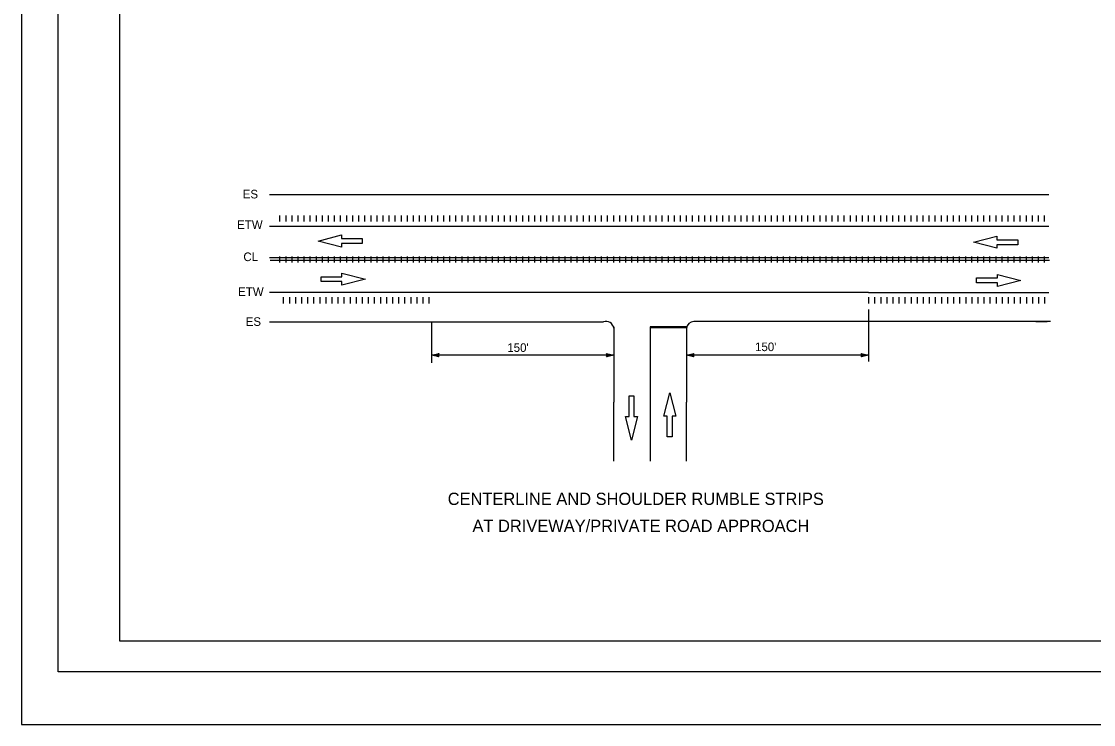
# Model space of a CAD drawing. Extents: x -894 to 866, y -472 to 714.
# Drawn here: x -894 to -21, y -472 to 100 of the extents above; entities that cross this region are included whole.
import ezdxf

# ---------------------------------------------------------------- set-up
doc = ezdxf.new("R2010")
doc.units = 0
for name, color, linetype in [('border_PLOTTING-ELEMENTS', 7, 'Continuous'), ('border_rw_22x34_Cut_Lines', 7, 'Continuous'), ('border_SHEET', 7, 'Continuous'), ('pp_PRESENTATION', 7, 'Continuous'), ('tcd_RUMBLE-STRIP', 7, 'Continuous'), ('tcd_RUMBLE-STRIP-anno', 7, 'Continuous')]:
    doc.layers.add(name, color=color, linetype=linetype)

msp = doc.modelspace()

# ---------------------------------------------------------------- linework, layer by layer
at = {"layer": 'border_PLOTTING-ELEMENTS'}
for points in [[(-894.04, -472.44), (865.96, -472.44), (865.96, 713.56), (-894.04, 713.56)], [(-864.04, 670.56), (835.96, 670.56), (835.96, -429.44), (-864.04, -429.44)]]:
    msp.add_lwpolyline(points, close=True, dxfattribs=at)
at = {"layer": 'border_rw_22x34_Cut_Lines'}
msp.add_lwpolyline([(-864.04, 670.56), (835.96, 670.56), (835.96, -429.44), (-864.04, -429.44)], close=True, dxfattribs=at)
at = {"layer": 'border_SHEET'}
for p, q in [((-814.04, -404.44), (-814.04, 645.56)), ((810.96, -404.44), (-814.04, -404.44))]:
    msp.add_line(p, q, dxfattribs=at)
at = {"layer": 'pp_PRESENTATION'}
for p, q in [((-652.65, -78.75), (-633.52, -73.84)), ((-633.52, -73.84), (-633.52, -76.75)), ((-633.52, -76.75), (-616.65, -76.75)), ((-616.65, -76.75), (-616.65, -78.75)), ((-119.2, -79.74), (-100.07, -74.83)), ((-100.07, -74.83), (-100.07, -77.74)), ((-100.07, -77.74), (-83.19, -77.74)), ((-83.19, -77.74), (-83.19, -79.74)), ((-633.53, -83.66), (-652.65, -78.75)), ((-616.65, -80.75), (-633.53, -80.75)), ((-633.53, -80.75), (-633.53, -83.66)), ((-616.65, -78.75), (-616.65, -80.75)), ((-100.08, -84.65), (-119.2, -79.74)), ((-83.19, -81.74), (-100.08, -81.74)), ((-100.08, -81.74), (-100.08, -84.65)), ((-83.19, -79.74), (-83.19, -81.74)), ((-650.08, -109.84), (-650.08, -107.84)), ((-650.08, -107.84), (-633.2, -107.84)), ((-650.08, -111.84), (-650.08, -109.84)), ((-633.21, -111.84), (-650.08, -111.84)), ((-614.08, -109.84), (-633.21, -114.75)), ((-633.21, -114.75), (-633.21, -111.84)), ((-633.2, -107.84), (-633.2, -104.93)), ((-633.2, -104.93), (-614.08, -109.84)), ((-116.63, -110.83), (-116.63, -108.83)), ((-116.63, -108.83), (-99.75, -108.83)), ((-116.63, -112.83), (-116.63, -110.83)), ((-99.76, -112.83), (-116.63, -112.83)), ((-80.63, -110.83), (-99.76, -115.74)), ((-99.76, -115.74), (-99.76, -112.83)), ((-99.75, -108.83), (-99.75, -105.92)), ((-99.75, -105.92), (-80.63, -110.83)), ((-399.51, -221.73), (-399.51, -204.86)), ((-399.51, -204.86), (-397.51, -204.86)), ((-397.51, -204.86), (-395.51, -204.86)), ((-395.51, -204.86), (-395.51, -221.74)), ((-371.33, -221.41), (-366.42, -202.29)), ((-366.42, -202.29), (-361.51, -221.42)), ((-397.51, -240.86), (-402.42, -221.73)), ((-402.42, -221.73), (-399.51, -221.73)), ((-392.6, -221.74), (-397.51, -240.86)), ((-395.51, -221.74), (-392.6, -221.74)), ((-368.42, -221.41), (-371.33, -221.41)), ((-368.42, -238.29), (-368.42, -221.41)), ((-364.42, -221.42), (-364.42, -238.29)), ((-361.51, -221.42), (-364.42, -221.42)), ((-366.42, -238.29), (-368.42, -238.29)), ((-364.42, -238.29), (-366.42, -238.29))]:
    msp.add_line(p, q, dxfattribs=at)
at = {"layer": 'tcd_RUMBLE-STRIP'}
for p, q in [((-692.03, -40.97), (-57.79, -40.97)), ((-683.61, -62.84), (-683.61, -57.9)), ((-678.67, -62.84), (-678.67, -57.9)), ((-673.74, -62.84), (-673.74, -57.9)), ((-668.8, -62.84), (-668.8, -57.9)), ((-663.86, -62.84), (-663.86, -57.9)), ((-658.92, -62.84), (-658.92, -57.9)), ((-653.98, -62.84), (-653.98, -57.9)), ((-649.04, -62.84), (-649.04, -57.9)), ((-644.1, -62.84), (-644.1, -57.9)), ((-639.16, -62.84), (-639.16, -57.9)), ((-634.23, -62.84), (-634.23, -57.9)), ((-629.29, -62.84), (-629.29, -57.9)), ((-624.35, -62.84), (-624.35, -57.9)), ((-619.41, -62.84), (-619.41, -57.9)), ((-614.47, -62.84), (-614.47, -57.9)), ((-609.53, -62.84), (-609.53, -57.9)), ((-604.59, -62.84), (-604.59, -57.9)), ((-599.65, -62.84), (-599.65, -57.9)), ((-594.72, -62.84), (-594.72, -57.9)), ((-589.78, -62.84), (-589.78, -57.9)), ((-584.84, -62.84), (-584.84, -57.9)), ((-579.9, -62.84), (-579.9, -57.9)), ((-574.96, -62.84), (-574.96, -57.9)), ((-570.02, -62.84), (-570.02, -57.9)), ((-565.08, -62.84), (-565.08, -57.9)), ((-560.14, -62.84), (-560.14, -57.9)), ((-555.21, -62.84), (-555.21, -57.9)), ((-550.27, -62.84), (-550.27, -57.9)), ((-545.33, -62.84), (-545.33, -57.9)), ((-540.39, -62.84), (-540.39, -57.9)), ((-535.45, -62.84), (-535.45, -57.9)), ((-530.51, -62.84), (-530.51, -57.9)), ((-525.57, -62.84), (-525.57, -57.9)), ((-520.63, -62.84), (-520.63, -57.9)), ((-515.7, -62.84), (-515.7, -57.9)), ((-510.76, -62.84), (-510.76, -57.9)), ((-505.82, -62.84), (-505.82, -57.9)), ((-500.88, -62.84), (-500.88, -57.9)), ((-495.94, -62.84), (-495.94, -57.9)), ((-491, -62.84), (-491, -57.9)), ((-486.06, -62.84), (-486.06, -57.9)), ((-481.12, -62.84), (-481.12, -57.9)), ((-476.19, -62.84), (-476.19, -57.9)), ((-471.25, -62.84), (-471.25, -57.9)), ((-466.31, -62.84), (-466.31, -57.9)), ((-461.37, -62.84), (-461.37, -57.9)), ((-456.43, -62.84), (-456.43, -57.9)), ((-451.49, -62.84), (-451.49, -57.9)), ((-446.55, -62.84), (-446.55, -57.9)), ((-441.61, -62.84), (-441.61, -57.9)), ((-436.68, -62.84), (-436.68, -57.9)), ((-431.74, -62.84), (-431.74, -57.9)), ((-426.8, -62.84), (-426.8, -57.9)), ((-421.86, -62.84), (-421.86, -57.9)), ((-416.92, -62.84), (-416.92, -57.9)), ((-411.98, -62.84), (-411.98, -57.9)), ((-407.04, -62.84), (-407.04, -57.9)), ((-402.1, -62.84), (-402.1, -57.9)), ((-397.17, -62.84), (-397.17, -57.9)), ((-392.23, -62.84), (-392.23, -57.9)), ((-387.29, -62.84), (-387.29, -57.9)), ((-382.35, -62.84), (-382.35, -57.9)), ((-377.41, -62.84), (-377.41, -57.9)), ((-372.47, -62.84), (-372.47, -57.9)), ((-367.53, -62.84), (-367.53, -57.9)), ((-362.59, -62.84), (-362.59, -57.9)), ((-357.66, -62.84), (-357.66, -57.9)), ((-352.72, -62.84), (-352.72, -57.9)), ((-347.78, -62.84), (-347.78, -57.9)), ((-342.84, -62.84), (-342.84, -57.9)), ((-337.9, -62.84), (-337.9, -57.9)), ((-332.96, -62.84), (-332.96, -57.9)), ((-328.02, -62.84), (-328.02, -57.9)), ((-323.08, -62.84), (-323.08, -57.9)), ((-318.15, -62.84), (-318.15, -57.9)), ((-313.21, -62.84), (-313.21, -57.9)), ((-308.27, -62.84), (-308.27, -57.9)), ((-303.33, -62.84), (-303.33, -57.9)), ((-298.39, -62.84), (-298.39, -57.9)), ((-293.45, -62.84), (-293.45, -57.9)), ((-288.51, -62.84), (-288.51, -57.9)), ((-283.57, -62.84), (-283.57, -57.9)), ((-278.64, -62.84), (-278.64, -57.9)), ((-273.7, -62.84), (-273.7, -57.9)), ((-268.76, -62.84), (-268.76, -57.9)), ((-263.82, -62.84), (-263.82, -57.9)), ((-258.88, -62.84), (-258.88, -57.9)), ((-253.94, -62.84), (-253.94, -57.9)), ((-249, -62.84), (-249, -57.9)), ((-244.06, -62.84), (-244.06, -57.9)), ((-239.13, -62.84), (-239.13, -57.9)), ((-234.19, -62.84), (-234.19, -57.9)), ((-229.25, -62.84), (-229.25, -57.9)), ((-224.31, -62.84), (-224.31, -57.9)), ((-219.37, -62.84), (-219.37, -57.9)), ((-214.43, -62.84), (-214.43, -57.9)), ((-209.49, -62.84), (-209.49, -57.9)), ((-204.55, -62.84), (-204.55, -57.9)), ((-199.62, -62.84), (-199.62, -57.9)), ((-194.68, -62.84), (-194.68, -57.9)), ((-189.74, -62.84), (-189.74, -57.9)), ((-184.8, -62.84), (-184.8, -57.9)), ((-179.86, -62.84), (-179.86, -57.9)), ((-174.92, -62.84), (-174.92, -57.9)), ((-169.98, -62.84), (-169.98, -57.9)), ((-165.04, -62.84), (-165.04, -57.9)), ((-160.11, -62.84), (-160.11, -57.9)), ((-155.17, -62.84), (-155.17, -57.9)), ((-150.23, -62.84), (-150.23, -57.9)), ((-145.29, -62.84), (-145.29, -57.9)), ((-140.35, -62.84), (-140.35, -57.9)), ((-135.41, -62.84), (-135.41, -57.9)), ((-130.47, -62.84), (-130.47, -57.9)), ((-125.53, -62.84), (-125.53, -57.9)), ((-120.6, -62.84), (-120.6, -57.9)), ((-115.66, -62.84), (-115.66, -57.9)), ((-110.72, -62.84), (-110.72, -57.9)), ((-105.78, -62.84), (-105.78, -57.9)), ((-100.84, -62.84), (-100.84, -57.9)), ((-95.9, -62.84), (-95.9, -57.9)), ((-90.96, -62.84), (-90.96, -57.9)), ((-86.02, -62.84), (-86.02, -57.9)), ((-81.09, -62.84), (-81.09, -57.9)), ((-76.15, -62.84), (-76.15, -57.9)), ((-71.21, -62.84), (-71.21, -57.9)), ((-66.27, -62.84), (-66.27, -57.9)), ((-61.33, -62.84), (-61.33, -57.9)), ((-692.03, -66.73), (-57.79, -66.73)), ((-57.79, -92.38), (-692.03, -92.38)), ((-57.41, -94.66), (-691.65, -94.66)), ((-683.61, -96.18), (-683.61, -91.24)), ((-678.67, -96.18), (-678.67, -91.24)), ((-673.74, -96.18), (-673.74, -91.24)), ((-668.8, -96.18), (-668.8, -91.24)), ((-663.86, -96.18), (-663.86, -91.24)), ((-658.92, -96.18), (-658.92, -91.24)), ((-653.98, -96.18), (-653.98, -91.24)), ((-649.04, -96.18), (-649.04, -91.24)), ((-644.1, -96.18), (-644.1, -91.24)), ((-639.16, -96.18), (-639.16, -91.24)), ((-634.23, -96.18), (-634.23, -91.24)), ((-629.29, -96.18), (-629.29, -91.24)), ((-624.35, -96.18), (-624.35, -91.24)), ((-619.41, -96.18), (-619.41, -91.24)), ((-614.47, -96.18), (-614.47, -91.24)), ((-609.53, -96.18), (-609.53, -91.24)), ((-604.59, -96.18), (-604.59, -91.24)), ((-599.65, -96.18), (-599.65, -91.24)), ((-594.72, -96.18), (-594.72, -91.24)), ((-589.78, -96.18), (-589.78, -91.24)), ((-584.84, -96.18), (-584.84, -91.24)), ((-579.9, -96.18), (-579.9, -91.24)), ((-574.96, -96.18), (-574.96, -91.24)), ((-570.02, -96.18), (-570.02, -91.24)), ((-565.08, -96.18), (-565.08, -91.24)), ((-560.14, -96.18), (-560.14, -91.24)), ((-555.21, -96.18), (-555.21, -91.24)), ((-550.27, -96.18), (-550.27, -91.24)), ((-545.33, -96.18), (-545.33, -91.24)), ((-540.39, -96.18), (-540.39, -91.24)), ((-535.45, -96.18), (-535.45, -91.24)), ((-530.51, -96.18), (-530.51, -91.24)), ((-525.57, -96.18), (-525.57, -91.24)), ((-520.63, -96.18), (-520.63, -91.24)), ((-515.7, -96.18), (-515.7, -91.24)), ((-510.76, -96.18), (-510.76, -91.24)), ((-505.82, -96.18), (-505.82, -91.24)), ((-500.88, -96.18), (-500.88, -91.24)), ((-495.94, -96.18), (-495.94, -91.24)), ((-491, -96.18), (-491, -91.24)), ((-486.06, -96.18), (-486.06, -91.24)), ((-481.12, -96.18), (-481.12, -91.24)), ((-476.19, -96.18), (-476.19, -91.24)), ((-471.25, -96.18), (-471.25, -91.24)), ((-466.31, -96.18), (-466.31, -91.24)), ((-461.37, -96.18), (-461.37, -91.24)), ((-456.43, -96.18), (-456.43, -91.24)), ((-451.49, -96.18), (-451.49, -91.24)), ((-446.55, -96.18), (-446.55, -91.24)), ((-441.61, -96.18), (-441.61, -91.24)), ((-436.68, -96.18), (-436.68, -91.24)), ((-431.74, -96.18), (-431.74, -91.24)), ((-426.8, -96.18), (-426.8, -91.24)), ((-421.86, -96.18), (-421.86, -91.24)), ((-416.92, -96.18), (-416.92, -91.24)), ((-411.98, -96.18), (-411.98, -91.24)), ((-407.04, -96.18), (-407.04, -91.24)), ((-402.1, -96.18), (-402.1, -91.24)), ((-397.17, -96.18), (-397.17, -91.24)), ((-392.23, -96.18), (-392.23, -91.24)), ((-387.29, -96.18), (-387.29, -91.24)), ((-382.35, -96.18), (-382.35, -91.24)), ((-377.41, -96.18), (-377.41, -91.24)), ((-372.47, -96.18), (-372.47, -91.24)), ((-367.53, -96.18), (-367.53, -91.24)), ((-362.59, -96.18), (-362.59, -91.24)), ((-357.66, -96.18), (-357.66, -91.24)), ((-352.72, -96.18), (-352.72, -91.24)), ((-347.78, -96.18), (-347.78, -91.24)), ((-342.84, -96.18), (-342.84, -91.24)), ((-337.9, -96.18), (-337.9, -91.24)), ((-332.96, -96.18), (-332.96, -91.24)), ((-328.02, -96.18), (-328.02, -91.24)), ((-323.08, -96.18), (-323.08, -91.24)), ((-318.15, -96.18), (-318.15, -91.24)), ((-313.21, -96.18), (-313.21, -91.24)), ((-308.27, -96.18), (-308.27, -91.24)), ((-303.33, -96.18), (-303.33, -91.24)), ((-298.39, -96.18), (-298.39, -91.24)), ((-293.45, -96.18), (-293.45, -91.24)), ((-288.51, -96.18), (-288.51, -91.24)), ((-283.57, -96.18), (-283.57, -91.24)), ((-278.64, -96.18), (-278.64, -91.24)), ((-273.7, -96.18), (-273.7, -91.24)), ((-268.76, -96.18), (-268.76, -91.24)), ((-263.82, -96.18), (-263.82, -91.24)), ((-258.88, -96.18), (-258.88, -91.24)), ((-253.94, -96.18), (-253.94, -91.24)), ((-249, -96.18), (-249, -91.24)), ((-244.06, -96.18), (-244.06, -91.24)), ((-239.13, -96.18), (-239.13, -91.24)), ((-234.19, -96.18), (-234.19, -91.24)), ((-229.25, -96.18), (-229.25, -91.24)), ((-224.31, -96.18), (-224.31, -91.24)), ((-219.37, -96.18), (-219.37, -91.24)), ((-214.43, -96.18), (-214.43, -91.24)), ((-209.49, -96.18), (-209.49, -91.24)), ((-204.55, -96.18), (-204.55, -91.24)), ((-199.62, -96.18), (-199.62, -91.24)), ((-194.68, -96.18), (-194.68, -91.24)), ((-189.74, -96.18), (-189.74, -91.24)), ((-184.8, -96.18), (-184.8, -91.24)), ((-179.86, -96.18), (-179.86, -91.24)), ((-174.92, -96.18), (-174.92, -91.24)), ((-169.98, -96.18), (-169.98, -91.24)), ((-165.04, -96.18), (-165.04, -91.24)), ((-160.11, -96.18), (-160.11, -91.24)), ((-155.17, -96.18), (-155.17, -91.24)), ((-150.23, -96.18), (-150.23, -91.24)), ((-145.29, -96.18), (-145.29, -91.24)), ((-140.35, -96.18), (-140.35, -91.24)), ((-135.41, -96.18), (-135.41, -91.24)), ((-130.47, -96.18), (-130.47, -91.24)), ((-125.53, -96.18), (-125.53, -91.24)), ((-120.6, -96.18), (-120.6, -91.24)), ((-115.66, -96.18), (-115.66, -91.24)), ((-110.72, -96.18), (-110.72, -91.24)), ((-105.78, -96.18), (-105.78, -91.24)), ((-100.84, -96.18), (-100.84, -91.24)), ((-95.9, -96.18), (-95.9, -91.24)), ((-90.96, -96.18), (-90.96, -91.24)), ((-86.02, -96.18), (-86.02, -91.24)), ((-81.09, -96.18), (-81.09, -91.24)), ((-76.15, -96.18), (-76.15, -91.24)), ((-71.21, -96.18), (-71.21, -91.24)), ((-66.27, -96.18), (-66.27, -91.24)), ((-61.33, -96.18), (-61.33, -91.24)), ((-204.55, -120.69), (-692.03, -120.69)), ((-204.55, -120.69), (-57.79, -120.69)), ((-680.94, -124.58), (-680.94, -129.52)), ((-676, -124.58), (-676, -129.52)), ((-671.06, -124.58), (-671.06, -129.52)), ((-666.12, -124.58), (-666.12, -129.52)), ((-661.18, -124.58), (-661.18, -129.52)), ((-656.24, -124.58), (-656.24, -129.52)), ((-651.3, -124.58), (-651.3, -129.52)), ((-646.36, -124.58), (-646.36, -129.52)), ((-641.43, -124.58), (-641.43, -129.52)), ((-636.49, -124.58), (-636.49, -129.52)), ((-631.55, -124.58), (-631.55, -129.52)), ((-626.61, -124.58), (-626.61, -129.52)), ((-621.67, -124.58), (-621.67, -129.52)), ((-616.73, -124.58), (-616.73, -129.52)), ((-611.79, -124.58), (-611.79, -129.52)), ((-606.85, -124.58), (-606.85, -129.52)), ((-601.92, -124.58), (-601.92, -129.52)), ((-596.98, -124.58), (-596.98, -129.52)), ((-592.04, -124.58), (-592.04, -129.52)), ((-587.1, -124.58), (-587.1, -129.52)), ((-582.16, -124.58), (-582.16, -129.52)), ((-577.22, -124.58), (-577.22, -129.52)), ((-572.28, -124.58), (-572.28, -129.52)), ((-567.34, -124.58), (-567.34, -129.52)), ((-562.41, -124.58), (-562.41, -129.52)), ((-204.55, -124.58), (-204.55, -129.52)), ((-199.62, -124.58), (-199.62, -129.52)), ((-194.68, -124.58), (-194.68, -129.52)), ((-189.74, -124.58), (-189.74, -129.52)), ((-184.8, -124.58), (-184.8, -129.52)), ((-179.86, -124.58), (-179.86, -129.52)), ((-174.92, -124.58), (-174.92, -129.52)), ((-169.98, -124.58), (-169.98, -129.52)), ((-165.04, -124.58), (-165.04, -129.52)), ((-160.11, -124.58), (-160.11, -129.52)), ((-155.17, -124.58), (-155.17, -129.52)), ((-150.23, -124.58), (-150.23, -129.52)), ((-145.29, -124.58), (-145.29, -129.52)), ((-140.35, -124.58), (-140.35, -129.52)), ((-135.41, -124.58), (-135.41, -129.52)), ((-130.47, -124.58), (-130.47, -129.52)), ((-125.53, -124.58), (-125.53, -129.52)), ((-120.6, -124.58), (-120.6, -129.52)), ((-115.66, -124.58), (-115.66, -129.52)), ((-110.72, -124.58), (-110.72, -129.52)), ((-105.78, -124.58), (-105.78, -129.52)), ((-100.84, -124.58), (-100.84, -129.52)), ((-95.9, -124.58), (-95.9, -129.52)), ((-90.96, -124.58), (-90.96, -129.52)), ((-86.02, -124.58), (-86.02, -129.52)), ((-81.09, -124.58), (-81.09, -129.52)), ((-76.15, -124.58), (-76.15, -129.52)), ((-71.21, -124.58), (-71.21, -129.52)), ((-66.27, -124.58), (-66.27, -129.52)), ((-61.33, -124.58), (-61.33, -129.52)), ((-692.03, -144.65), (-420.39, -144.65)), ((-56.39, -144.24), (-346.86, -144.24)), ((-68.47, -144.24), (-59.19, -144.24)), ((-411.98, -148.52), (-411.98, -210.01)), ((-382.35, -148.52), (-382.35, -257.96)), ((-352.72, -148.62), (-382.35, -148.62)), ((-352.72, -149), (-382.35, -149)), ((-352.72, -149.39), (-382.35, -149.39)), ((-352.72, -148.52), (-352.72, -210.01)), ((-352.72, -167.61), (-352.72, -196.04)), ((-411.98, -257.96), (-411.98, -210.01)), ((-352.72, -257.96), (-352.72, -210.01))]:
    msp.add_line(p, q, dxfattribs=at)
for centre, start, end in [((-418.15, -150.43), 5.69069, 111.21219), ((-346.55, -150.43), 92.85434, 174.30931)]:
    msp.add_arc(centre, 6.2, start, end, dxfattribs=at)
at = {"layer": 'tcd_RUMBLE-STRIP-anno'}
for p, q in [((-204.55, -134.48), (-204.55, -176.86)), ((-560.14, -177.9), (-560.14, -144.65)), ((-411.98, -171.76), (-560.14, -171.76)), ((-560.14, -171.76), (-560.14, -171.76)), ((-554.31, -170.46), (-554.31, -170.46)), ((-554.31, -173.06), (-554.31, -173.06)), ((-417.81, -170.45), (-417.81, -170.45)), ((-417.81, -173.05), (-417.81, -173.05)), ((-411.98, -171.76), (-411.98, -171.76)), ((-204.55, -171.76), (-352.72, -171.76)), ((-352.71, -171.76), (-346.78, -170.44)), ((-352.71, -171.76), (-352.71, -171.76)), ((-346.78, -173.08), (-352.71, -171.76)), ((-351.35, -171.76), (-346.99, -172.73)), ((-346.99, -170.79), (-351.33, -171.75)), ((-349.98, -171.76), (-347.2, -171.14)), ((-347.2, -172.38), (-349.98, -171.76)), ((-347.41, -171.49), (-348.61, -171.76)), ((-348.61, -171.76), (-347.41, -172.03)), ((-346.78, -170.44), (-347.57, -171.76)), ((-347.57, -171.76), (-346.78, -173.08)), ((-346.78, -170.44), (-346.78, -170.44)), ((-346.78, -173.08), (-346.78, -173.08)), ((-210.48, -170.43), (-210.48, -170.43)), ((-209.69, -171.76), (-210.48, -170.43)), ((-210.48, -170.43), (-204.55, -171.76)), ((-204.55, -171.76), (-210.48, -173.07)), ((-210.48, -173.07), (-209.69, -171.76)), ((-210.48, -173.07), (-210.48, -173.07)), ((-205.91, -171.76), (-210.27, -170.78)), ((-210.27, -172.72), (-205.93, -171.76)), ((-210.06, -171.13), (-207.28, -171.75)), ((-207.28, -171.75), (-210.06, -172.37)), ((-208.65, -171.75), (-209.85, -171.48)), ((-209.85, -172.02), (-208.65, -171.75)), ((-204.55, -171.76), (-204.55, -171.76))]:
    msp.add_line(p, q, dxfattribs=at)
for points in [[(-554.31, -173.06), (-560.14, -171.76), (-554.31, -170.46), (-554.52, -170.81), (-558.79, -171.75), (-554.52, -172.71), (-554.72, -172.37), (-557.46, -171.76), (-554.73, -171.15), (-554.93, -171.5), (-556.12, -171.76), (-554.93, -172.02), (-555.09, -171.76), (-554.31, -170.46), (-555.09, -171.76)], [(-417.81, -170.45), (-411.98, -171.76), (-417.82, -173.05), (-417.61, -172.7), (-413.33, -171.76), (-417.61, -170.8), (-417.4, -171.14), (-414.67, -171.75), (-417.4, -172.36), (-417.19, -172.01), (-416.01, -171.75), (-417.2, -171.49), (-417.04, -171.76), (-417.82, -173.05), (-417.04, -171.76)]]:
    msp.add_lwpolyline(points, close=True, dxfattribs=at)

# ---------------------------------------------------------------- texts
for s, height, p in [('ES', 7, (-713.94, -44.06)), ('ETW', 7, (-718.51, -68.93)), ('CL', 7, (-713.41, -95.1)), ('ETW', 7, (-717.68, -123.5)), ('ES', 7, (-711.5, -147.84)), ("150'", 7, (-498.61, -169.03)), ("150'", 7, (-296.98, -168.39)), ('CENTERLINE AND SHOULDER RUMBLE STRIPS', 10, (-547.1, -293.66)), ('AT DRIVEWAY/PRIVATE ROAD APPROACH', 10, (-526.94, -315.66))]:
    msp.add_text(s, height=height, dxfattribs=at).set_placement(p)

doc.saveas('drawing.dxf')
